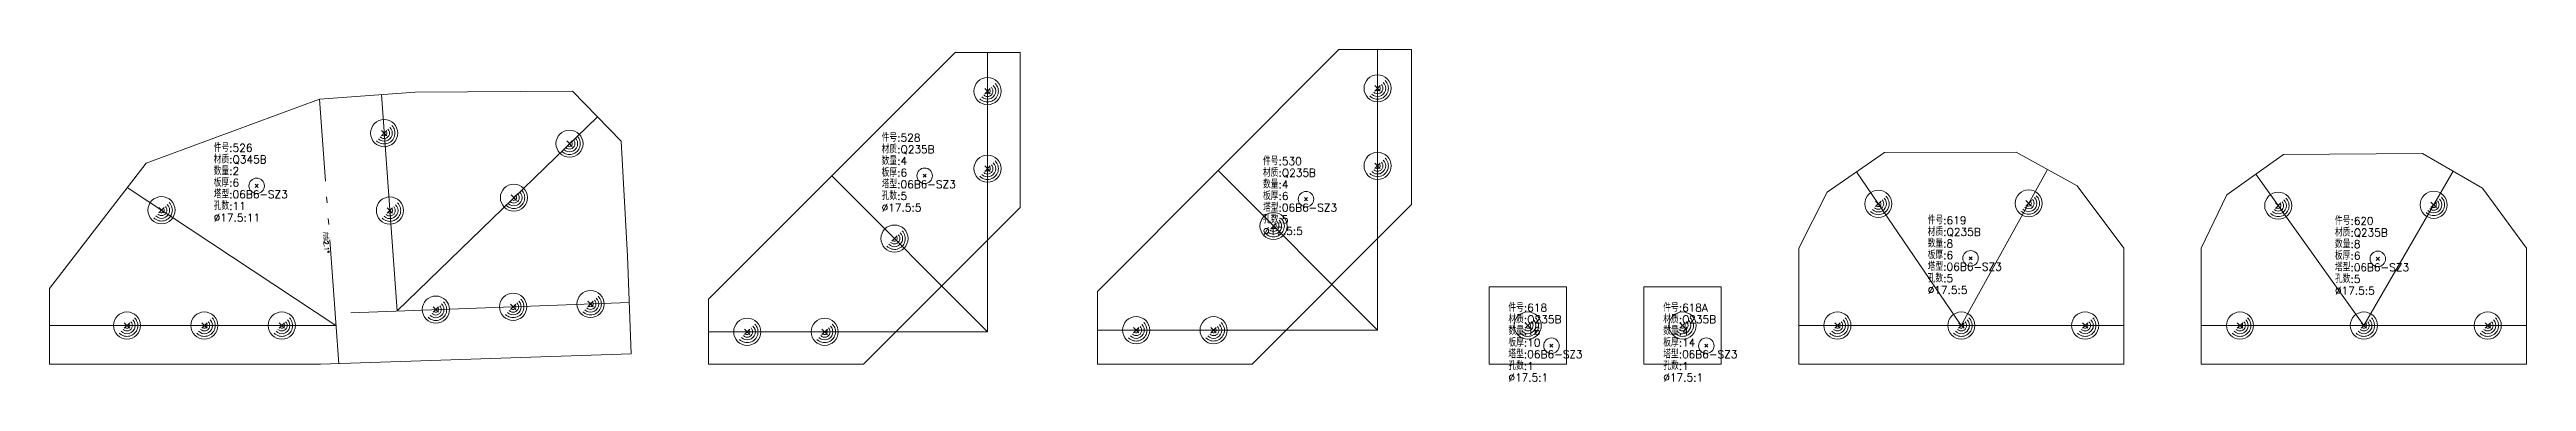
# Model space of a CAD drawing. Extents: x 0 to 24836, y -11 to 587.
# Drawn here: x 9266 to 10865, y -11 to 203 of the extents above; entities that cross this region are included whole.
import ezdxf
from ezdxf.enums import TextEntityAlignment as Align

# ---------------------------------------------------------------- set-up
doc = ezdxf.new("R2010")
doc.units = 0
doc.header["$LTSCALE"] = 20
doc.header["$MEASUREMENT"] = 0
doc.linetypes.add('制弯线', pattern=[5.9, 4, -0.5, 0.2, -0.5, 0.2, -0.5])
for name, color, linetype, lineweight in [('1', 7, 'CONTINUOUS', 25), ('2', 7, 'CONTINUOUS', 25), ('5', 7, 'CONTINUOUS', 25)]:
    doc.layers.add(name, color=color, linetype=linetype, lineweight=lineweight)
doc.styles.get("Standard").update_dxf_attribs({"font": 'simplex', "width": 0.7, "bigfont": 'gbhzfs.shx'})

# ---------------------------------------------------------------- blocks, each defined once
blk = doc.blocks.new('板孔17.5')
at = {"layer": '5', "color": 7, "linetype": 'Continuous', "lineweight": 13}
for p, q in [((-0.2, -0.2), (0.2, 0.2)), ((-0.2, 0.2), (0.2, -0.2))]:
    blk.add_line(p, q, dxfattribs=at)
blk.add_circle((0, 0), 1, dxfattribs=at)
for radius in [0.8, 0.6, 0.4, 0.2]:
    blk.add_arc((0, 0), radius, 225, 45, dxfattribs=at)

msp = doc.modelspace()

# ---------------------------------------------------------------- linework, layer by layer
at = {"layer": '1', "color": 7, "linetype": 'Continuous', "lineweight": 18}
for p, q in [((9850.4, 201.2), (9691.2, 42)), ((9892.4, 201.2), (9850.4, 201.2)), ((9892.4, 101.2), (9892.4, 201.2)), ((10098.3, 203), (9942.4, 47)), ((10145.3, 203), (10098.3, 203)), ((10145.3, 103), (10145.3, 203)), ((9603.4, 176.2), (9501.8, 175.6)), ((9634.7, 143.9), (9603.4, 176.2)), ((9439.9, 171.1), (9328.1, 129.8)), ((9501.8, 175.6), (9439.9, 171.1)), ((9328.1, 129.8), (9265.6, 49)), ((9638.9, 69.8), (9634.7, 143.9)), ((10450.8, 136.5), (10413.7, 111.1)), ((10535.8, 136.8), (10450.8, 136.5)), ((10575.2, 115.1), (10535.8, 136.8)), ((10708.4, 135.4), (10671.8, 109.2)), ((10798.1, 136), (10708.4, 135.4)), ((10837, 113.5), (10798.1, 136)), ((10605.3, 75), (10575.2, 115.1)), ((10865.3, 75), (10837, 113.5)), ((9791.2, 0), (9892.4, 101.2)), ((10042.4, 0), (10145.3, 103)), ((10413.7, 111.1), (10395.3, 75)), ((10671.8, 109.2), (10655.3, 75)), ((9641.2, 6.8), (9638.9, 69.8)), ((10395.3, 75), (10395.3, 0)), ((10605.3, 0), (10605.3, 75)), ((10655.3, 75), (10655.3, 0)), ((10865.3, 0), (10865.3, 75)), ((9265.6, 49), (9265.6, 0)), ((10245.3, 50), (10195.3, 50)), ((10195.3, 50), (10195.3, 0)), ((10245.3, 0), (10245.3, 50)), ((10345.3, 50), (10295.3, 50)), ((10295.3, 50), (10295.3, 0)), ((10345.3, 0), (10345.3, 50)), ((9691.2, 42), (9691.2, 0)), ((9942.4, 47), (9942.4, 0)), ((9265.6, 0), (9440.6, 0)), ((9440.6, 0), (9641.2, 6.8)), ((9691.2, 0), (9791.2, 0)), ((9942.4, 0), (10042.4, 0)), ((10195.3, 0), (10245.3, 0)), ((10295.3, 0), (10345.3, 0)), ((10395.3, 0), (10605.3, 0)), ((10655.3, 0), (10865.3, 0))]:
    msp.add_line(p, q, dxfattribs=at)
at = {"layer": '2', "color": 9, "linetype": 'Continuous', "lineweight": 13}
for p, q in [((9871.4, 21), (9871.4, 201.2)), ((10123.3, 22), (10123.3, 203)), ((9490.1, 34.4), (9479.9, 174)), ((9490.1, 34.4), (9619.4, 159.7)), ((9450.6, 25), (9315.8, 114)), ((9871.4, 21), (9770.8, 121.6)), ((10123.3, 22), (10020.3, 125)), ((10500.3, 25), (10432.6, 124.1)), ((10500.3, 25), (10555.9, 125.7)), ((10760.3, 25), (10690.5, 122.6)), ((10760.3, 25), (10818, 124.5)), ((9460.1, 33.3), (9640, 39.8)), ((9450.6, 25), (9265.6, 25)), ((9871.4, 21), (9691.2, 21)), ((10123.3, 22), (9942.4, 22)), ((10395.3, 25), (10605.3, 25)), ((10655.3, 25), (10865.3, 25))]:
    msp.add_line(p, q, dxfattribs=at)
at = {"layer": '2', "color": 190, "linetype": '制弯线', "lineweight": 13}
msp.add_line((9452.5, 0.4), (9439.9, 171.1), dxfattribs=at)
at = {"layer": '2', "color": 7, "linetype": 'Continuous', "lineweight": 13}
for p, q in [((9400.4, 116.1), (9398.4, 114.1)), ((9398.4, 116.1), (9400.4, 114.1)), ((9831.8, 122.6), (9829.8, 120.6)), ((9829.8, 122.6), (9831.8, 120.6)), ((10078.1, 107.5), (10076.1, 105.5)), ((10076.1, 107.5), (10078.1, 105.5)), ((10507.3, 69.4), (10505.3, 67.4)), ((10505.3, 69.4), (10507.3, 67.4)), ((10770.3, 69), (10768.3, 67)), ((10768.3, 69), (10770.3, 67)), ((10236.6, 13), (10234.6, 11)), ((10234.6, 13), (10236.6, 11)), ((10336.6, 13), (10334.6, 11)), ((10334.6, 13), (10336.6, 11))]:
    msp.add_line(p, q, dxfattribs=at)
for centre in [(9399.4, 115.1), (9830.8, 121.6), (10077.1, 106.5), (10506.3, 68.4), (10769.3, 68), (10235.6, 12), (10335.6, 12)]:
    msp.add_circle(centre, 5, dxfattribs=at)

# ---------------------------------------------------------------- block references
at = {"layer": '1', "color": 7, "linetype": 'Continuous', "lineweight": 13, "xscale": 8.75, "yscale": 8.75, "zscale": 8.75}
for p in [(9871.4, 176.2), (10123.3, 178), (9481.7, 149.1), (9601.4, 142.3), (9871.4, 126.2), (10123.3, 128), (9565.5, 107.5), (10446.7, 103.5), (10543.8, 103.8), (9337.9, 99.4), (9485.4, 99.2), (10056.1, 89.2), (10705, 102.3), (10805.4, 102.9), (9811.3, 81.1), (9315.6, 25), (9365.6, 25), (9415.6, 25), (9515.1, 35.3), (9565, 37.1), (9615, 38.9), (10220.3, 25), (10320.3, 25), (10420.3, 25), (10500.3, 25), (10580.3, 25), (10680.3, 25), (10760.3, 25), (10840.3, 25), (9716.2, 21), (9766.2, 21), (9967.4, 22), (10017.4, 22)]:
    msp.add_blockref('板孔17.5', p, dxfattribs=at)

# ---------------------------------------------------------------- texts
at = {"layer": '2', "color": 7, "linetype": 'Continuous', "lineweight": 13}
for s, p in [('件号:528', (9803, 142.1)), ('材质:Q345B', (9371.6, 128.1)), ('件号:526', (9371.6, 135.6)), ('材质:Q235B', (9803, 134.6)), ('数量:4', (9803, 127.1)), ('件号:530', (10049.3, 127)), ('数量:2', (9371.6, 120.6)), ('板厚:6', (9371.6, 113.1)), ('塔型:06B6-SZ3', (9371.6, 105.6)), ('板厚:6', (9803, 119.6)), ('塔型:06B6-SZ3', (9803, 112.1)), ('材质:Q235B', (10049.3, 119.5)), ('数量:4', (10049.3, 112)), ('孔数:11', (9371.6, 98.1)), ('%%c17.5:11', (9371.6, 90.6)), ('孔数:5', (9803, 104.6)), ('%%c17.5:5', (9803, 97.1)), ('板厚:6', (10049.3, 104.5)), ('塔型:06B6-SZ3', (10049.3, 97)), ('孔数:5', (10049.3, 89.5)), ('%%c17.5:5', (10049.3, 82)), ('件号:619', (10478.6, 88.9)), ('材质:Q235B', (10478.6, 81.4)), ('数量:8', (10478.6, 73.9)), ('件号:620', (10741.6, 88.5)), ('材质:Q235B', (10741.6, 81)), ('数量:8', (10741.6, 73.5)), ('板厚:6', (10478.6, 66.4)), ('塔型:06B6-SZ3', (10478.6, 58.9)), ('板厚:6', (10741.6, 66)), ('塔型:06B6-SZ3', (10741.6, 58.5)), ('孔数:5', (10478.6, 51.4)), ('%%c17.5:5', (10478.6, 43.9)), ('孔数:5', (10741.6, 51)), ('%%c17.5:5', (10741.6, 43.5)), ('件号:618', (10207.8, 32.5)), ('材质:Q235B', (10207.8, 25)), ('件号:618A', (10307.8, 32.5)), ('材质:Q235B', (10307.8, 25)), ('板厚:10', (10207.8, 10)), ('数量:16', (10207.8, 17.5)), ('板厚:14', (10307.8, 10)), ('数量:4', (10307.8, 17.5)), ('塔型:06B6-SZ3', (10207.8, 2.5)), ('孔数:1', (10207.8, -5)), ('塔型:06B6-SZ3', (10307.8, 2.5)), ('孔数:1', (10307.8, -5)), ('%%c17.5:1', (10207.8, -12.5)), ('%%c17.5:1', (10307.8, -12.5))]:
    msp.add_text(s, height=5, dxfattribs=at).set_placement(p, align=Align.BOTTOM_LEFT)
msp.add_text('内曲2.1%%d', height=3, rotation=275, dxfattribs=at).set_placement((9441.2, 85.4), align=Align.BOTTOM_LEFT)

doc.saveas('drawing.dxf')
